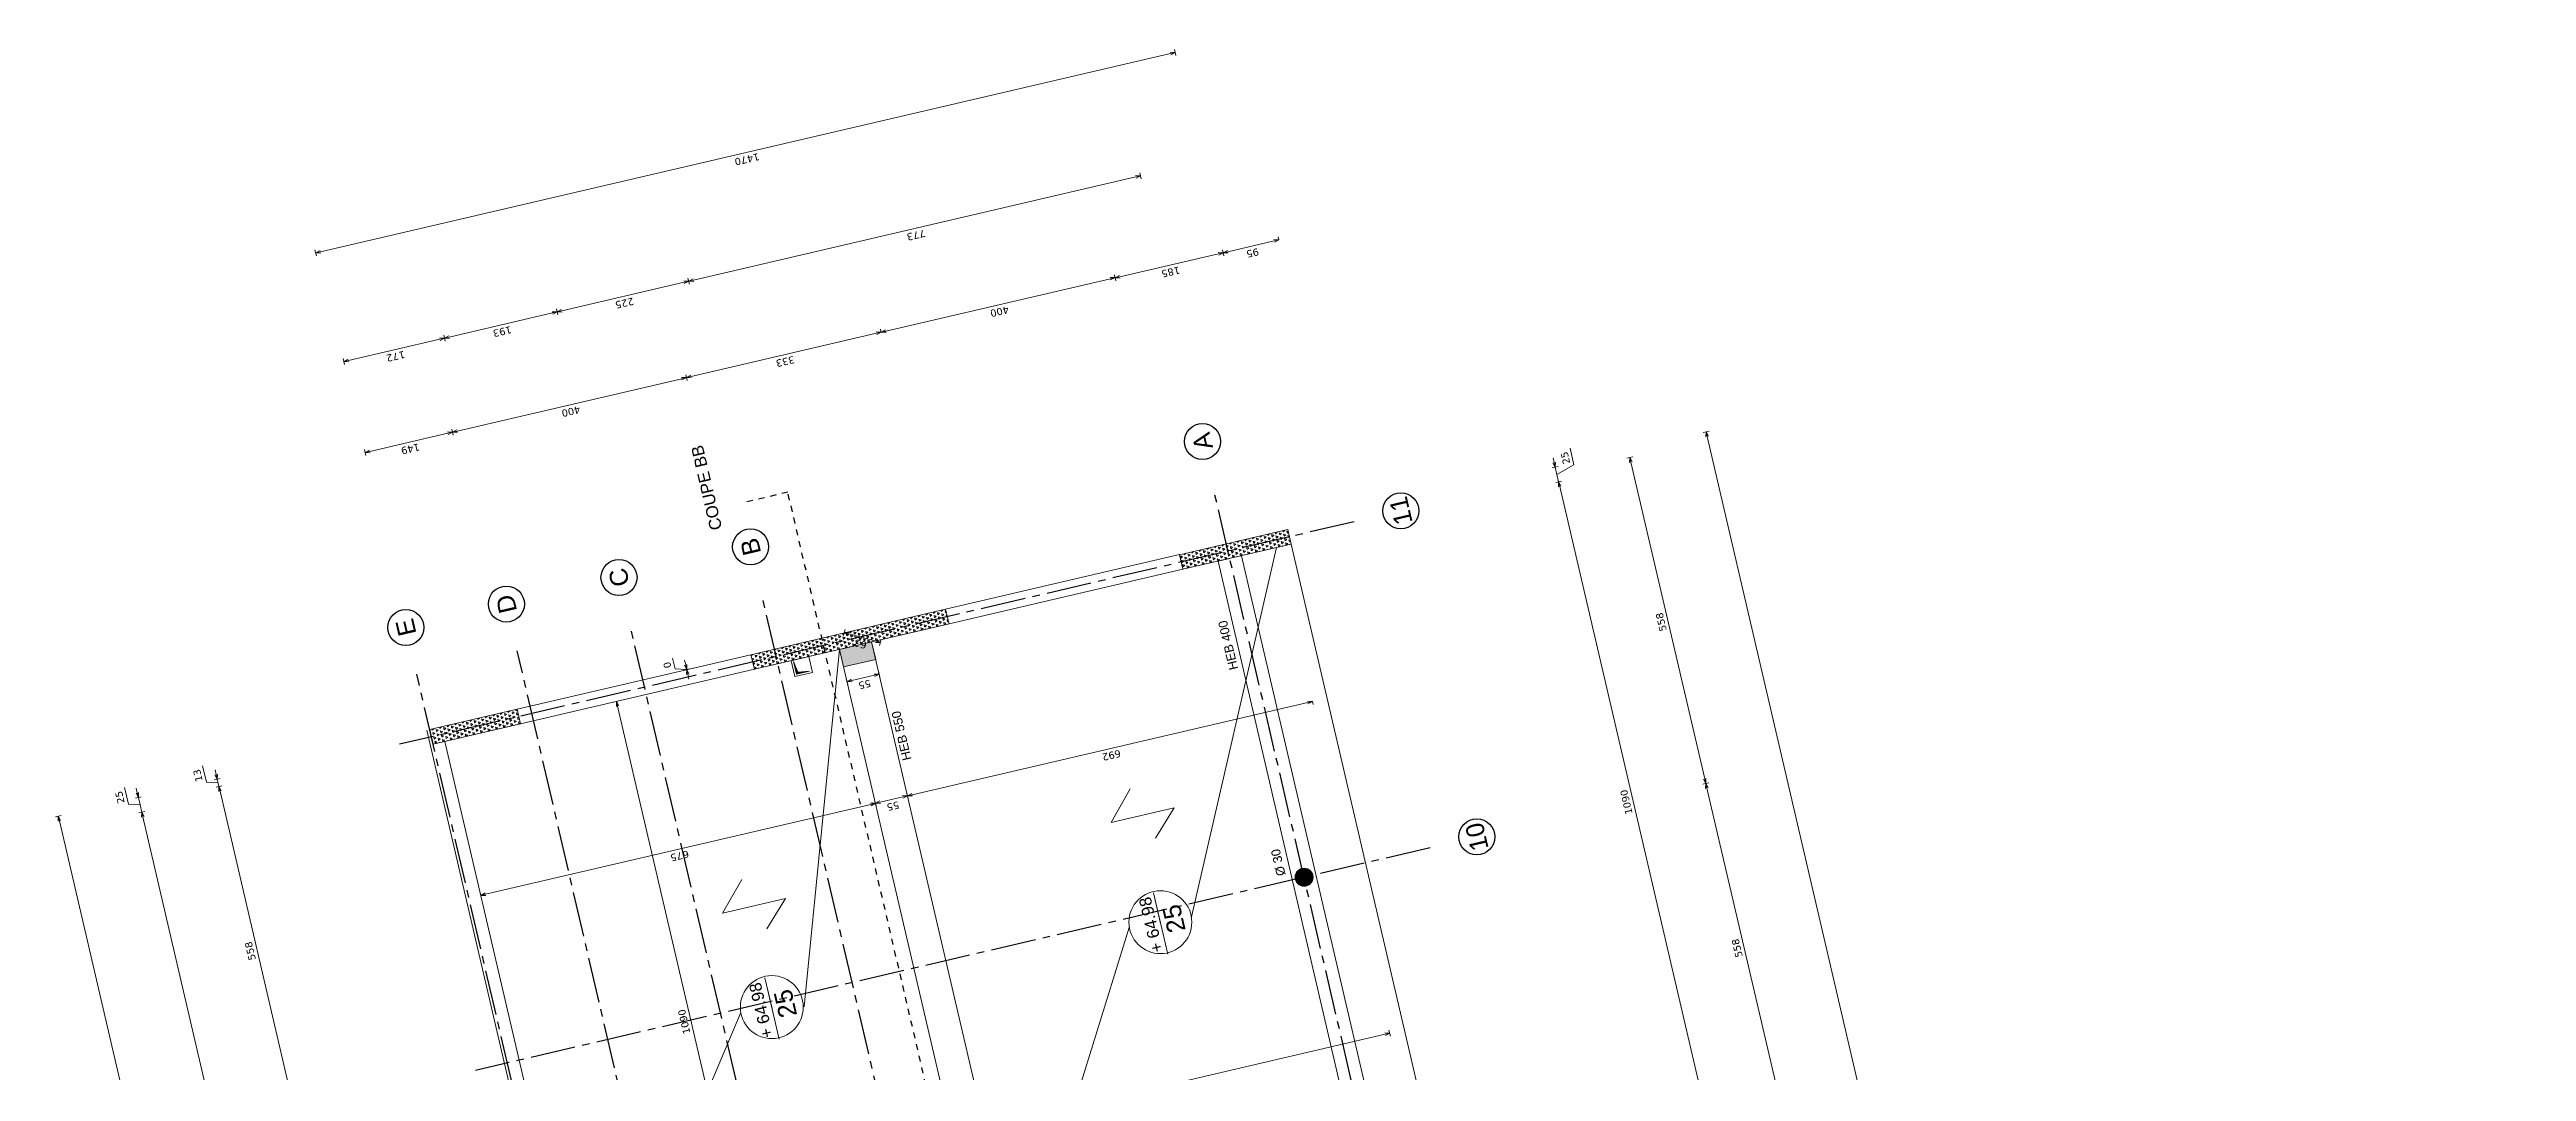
# Model space of a CAD drawing. Header units: metres. Extents: x -49 to 867749, y -579737 to 170817.
# Drawn here: x 596113.22 to 596154.48, y 139731.6 to 139748.62 of the extents above; entities that cross this region are included whole.
import ezdxf
from ezdxf.enums import TextEntityAlignment as Align

# ---------------------------------------------------------------- set-up
doc = ezdxf.new("R2010")
doc.units = ezdxf.units.M
doc.header["$MEASUREMENT"] = 0
doc.header["$PDMODE"] = 3
doc.header["$PDSIZE"] = 0.1
doc.linetypes.add('01', pattern=[0.15, 0.1, -0.05])
doc.linetypes.add('AXES2', pattern=[1.125, 0.75, -0.125, 0.125, -0.125])
doc.layers.add('00-AXE-0.00', color=14, linetype='AXES2')
for name, color, linetype, lineweight in [('ACSP - Bois', 47, 'Continuous', 18), ('ACSP - Béton', 252, 'Continuous', 18), ('ACSP - Cotes', 7, 'Continuous', 18), ('ACSP - Dalle', 250, 'Continuous', 18), ('ACSP - Trémie', 7, 'Continuous', 18)]:
    doc.layers.add(name, color=color, linetype=linetype, lineweight=lineweight)
doc.styles.add('ARIAL', font='arial.ttf')
doc.styles.add('COT', font='verdana.ttf')
doc.styles.get("Standard").update_dxf_attribs({"font": 'arial.ttf'})
doc.dimstyles.new('COT50', dxfattribs={"dimtxt": 0.12, "dimasz": 0.08, "dimexe": 0.05, "dimexo": 0, "dimgap": 0.05, "dimtad": 1, "dimdec": 0, "dimlfac": 100, "dimzin": 0, "dimdsep": 46, "dimtxsty": 'COT', "dimblk": 'OPEN30', "dimcen": 0.04, "dimdle": 0.05, "dimclrd": 256, "dimclre": 256, "dimclrt": 6, "dimadec": 0, "dimazin": 0, "dimtm": 1e-09, "dimtfac": 1, "dimtdec": 0, "dimtmove": 1, "dimatfit": 0, "dimldrblk": 'OPEN30', "dimfxl": 0.05, "dimfxlon": 1, "dimtolj": 1, "dimtzin": 0, "dimlwd": -1, "dimlwe": -1, "dimarcsym": 0})
pattern_1 = [(163.12127, (596256.21171, 139612.853904), (-0.054743143, -0.05126586), [0.0375, -0.0375]), (223.12127, (596256.21171, 139612.853904), (0.017025965, -0.073041882), [0.0375, -0.0375]), (103.12127, (596256.18434, 139612.82827), (-0.071769108, 0.021776023), [0.0375, -0.0375])]

# ---------------------------------------------------------------- blocks, each defined once
blk = doc.blocks.new('_Open30')
at = {"color": 0, "linetype": 'ByBlock', "lineweight": -2}
for p, q in [((-1, 0.27), (0, 0)), ((0, 0), (-1, -0.27)), ((0, 0), (-1, 0))]:
    blk.add_line(p, q, dxfattribs=at)
blk = doc.blocks.new('*D484')
at = {"layer": 'ACSP - Cotes', "transparency": 16777216}
for p, q in [((596138.308, 139741.41), (596138.406, 139741.433)), ((596140.813, 139730.884), (596138.375, 139741.343)), ((596140.783, 139730.794), (596140.88, 139730.817))]:
    blk.add_line(p, q, dxfattribs=at)
at = {"layer": 'Defpoints', "color": 0, "transparency": 16777216}
for p in [(596138.357, 139741.421), (596133.902, 139740.383), (596136.377, 139729.767)]:
    blk.add_point(p, dxfattribs=at)
at = {"layer": 'ACSP - Cotes', "transparency": 16777216, "xscale": 0.08, "yscale": 0.08, "zscale": 0.08}
for p, rotation in [((596138.357, 139741.421), 103.121270232965), ((596140.831, 139730.806), 283.121270232965)]:
    blk.add_blockref('_Open30', p, dxfattribs=dict(at, rotation=rotation))
at = {"layer": 'ACSP - Cotes', "color": 6, "transparency": 16777216, "insert": (596139.485, 139736.088), "char_height": 0.12, "attachment_point": 5, "rotation": 103.1213, "style": 'COT'}
blk.add_mtext('\\A1;1090', dxfattribs=at)
blk = doc.blocks.new('*D485')
at = {"layer": 'ACSP - Cotes', "transparency": 16777216}
for p, q in [((596138.612, 139741.705), (596138.547, 139741.983)), ((596138.252, 139741.653), (596138.349, 139741.676)), ((596138.282, 139741.743), (596138.264, 139741.82)), ((596138.357, 139741.421), (596138.3, 139741.665)), ((596138.357, 139741.421), (596138.3, 139741.665)), ((596138.329, 139741.543), (596138.612, 139741.705)), ((596138.308, 139741.41), (596138.406, 139741.433)), ((596138.375, 139741.343), (596138.393, 139741.265))]:
    blk.add_line(p, q, dxfattribs=at)
at = {"layer": 'Defpoints', "color": 0, "transparency": 16777216}
for p in [(596138.3, 139741.665), (596133.846, 139740.626), (596133.902, 139740.383)]:
    blk.add_point(p, dxfattribs=at)
at = {"layer": 'ACSP - Cotes', "transparency": 16777216, "xscale": 0.08, "yscale": 0.08, "zscale": 0.08}
for p, rotation in [((596138.3, 139741.665), 283.121270232965), ((596138.357, 139741.421), 103.121270232965)]:
    blk.add_blockref('_Open30', p, dxfattribs=dict(at, rotation=rotation))
at = {"layer": 'ACSP - Cotes', "color": 6, "transparency": 16777216, "insert": (596138.47, 139741.818), "char_height": 0.12, "attachment_point": 5, "rotation": 103.1213, "style": 'COT'}
blk.add_mtext('\\A1;25', dxfattribs=at)
blk = doc.blocks.new('*D471')
at = {"layer": 'ACSP - Cotes', "transparency": 16777216}
for p, q in [((596132.772, 139745.234), (596132.76, 139745.283)), ((596133.619, 139745.431), (596132.85, 139745.252)), ((596133.697, 139745.45), (596133.685, 139745.498))]:
    blk.add_line(p, q, dxfattribs=at)
at = {"layer": 'Defpoints', "color": 0, "transparency": 16777216}
for p in [(596132.772, 139745.234), (596132.772, 139745.234), (596133.697, 139745.45)]:
    blk.add_point(p, dxfattribs=at)
at = {"layer": 'ACSP - Cotes', "transparency": 16777216, "xscale": 0.08, "yscale": 0.08, "zscale": 0.08}
for p, rotation in [((596132.772, 139745.234), 193.1212703830424), ((596133.697, 139745.45), 13.12127038304243)]:
    blk.add_blockref('_Open30', p, dxfattribs=dict(at, rotation=rotation))
at = {"layer": 'ACSP - Cotes', "color": 6, "transparency": 16777216, "insert": (596133.26, 139745.232), "char_height": 0.12, "attachment_point": 5, "rotation": 193.1213, "style": 'COT'}
blk.add_mtext('\\A1;95', dxfattribs=at)
blk = doc.blocks.new('*D486')
at = {"layer": 'ACSP - Cotes', "transparency": 16777216}
for p, q in [((596132.772, 139745.234), (596132.783, 139745.185)), ((596130.981, 139744.765), (596130.959, 139744.863)), ((596132.694, 139745.216), (596131.048, 139744.832))]:
    blk.add_line(p, q, dxfattribs=at)
at = {"layer": 'Defpoints', "color": 0, "transparency": 16777216}
for p in [(596132.772, 139745.234), (596130.97, 139744.814), (596132.044, 139740.206)]:
    blk.add_point(p, dxfattribs=at)
at = {"layer": 'ACSP - Cotes', "transparency": 16777216, "xscale": 0.08, "yscale": 0.08, "zscale": 0.08}
for p, rotation in [((596132.772, 139745.234), 13.12127038304243), ((596130.97, 139744.814), 193.1212703830424)]:
    blk.add_blockref('_Open30', p, dxfattribs=dict(at, rotation=rotation))
at = {"layer": 'ACSP - Cotes', "color": 6, "transparency": 16777216, "insert": (596131.896, 139744.914), "char_height": 0.12, "attachment_point": 5, "rotation": 193.1213, "style": 'COT'}
blk.add_mtext('\\A1;185', dxfattribs=at)
blk = doc.blocks.new('*D472')
at = {"layer": 'ACSP - Cotes', "transparency": 16777216}
for p, q in [((596113.321, 139735.842), (596113.419, 139735.865)), ((596126.965, 139677.53), (596113.388, 139735.775)), ((596126.935, 139677.441), (596127.032, 139677.463))]:
    blk.add_line(p, q, dxfattribs=at)
at = {"layer": 'Defpoints', "color": 0, "transparency": 16777216}
for p in [(596113.224, 139735.819), (596113.37, 139735.853), (596126.837, 139677.418)]:
    blk.add_point(p, dxfattribs=at)
at = {"layer": 'ACSP - Cotes', "transparency": 16777216, "xscale": 0.08, "yscale": 0.08, "zscale": 0.08}
for p, rotation in [((596113.37, 139735.853), 103.1212703830424), ((596126.983, 139677.452), 283.1212703830424)]:
    blk.add_blockref('_Open30', p, dxfattribs=dict(at, rotation=rotation))
at = {"layer": 'ACSP - Cotes', "color": 6, "transparency": 16777216, "insert": (596120.067, 139706.627), "char_height": 0.12, "attachment_point": 5, "rotation": 103.1213, "style": 'COT'}
blk.add_mtext('\\A1;5997', dxfattribs=at)
blk = doc.blocks.new('*D473')
at = {"layer": 'ACSP - Cotes', "transparency": 16777216}
for p, q in [((596140.765, 139742.239), (596140.863, 139742.262)), ((596154.409, 139683.927), (596140.832, 139742.173)), ((596154.379, 139683.838), (596154.476, 139683.86))]:
    blk.add_line(p, q, dxfattribs=at)
at = {"layer": 'Defpoints', "color": 0, "transparency": 16777216}
for p in [(596140.355, 139742.144), (596140.814, 139742.251), (596153.968, 139683.742)]:
    blk.add_point(p, dxfattribs=at)
at = {"layer": 'ACSP - Cotes', "transparency": 16777216, "xscale": 0.08, "yscale": 0.08, "zscale": 0.08}
for p, rotation in [((596140.814, 139742.251), 103.1212703830424), ((596154.427, 139683.849), 283.1212703830424)]:
    blk.add_blockref('_Open30', p, dxfattribs=dict(at, rotation=rotation))
at = {"layer": 'ACSP - Cotes', "color": 6, "transparency": 16777216, "insert": (596147.511, 139713.024), "char_height": 0.12, "attachment_point": 5, "rotation": 103.1213, "style": 'COT'}
blk.add_mtext('\\A1;5997', dxfattribs=at)
blk = doc.blocks.new('*D491')
at = {"layer": 'ACSP - Cotes', "transparency": 16777216}
for p, q in [((596122.667, 139737.764), (596122.618, 139737.752)), ((596125.123, 139727.226), (596122.685, 139737.686)), ((596125.141, 139727.148), (596125.19, 139727.16))]:
    blk.add_line(p, q, dxfattribs=at)
at = {"layer": 'Defpoints', "color": 0, "transparency": 16777216}
for p in [(596122.667, 139737.764), (596122.667, 139737.764), (596125.141, 139727.148)]:
    blk.add_point(p, dxfattribs=at)
at = {"layer": 'ACSP - Cotes', "transparency": 16777216, "xscale": 0.08, "yscale": 0.08, "zscale": 0.08}
for p, rotation in [((596122.667, 139737.764), 103.1212703830424), ((596125.141, 139727.148), 283.1212703830424)]:
    blk.add_blockref('_Open30', p, dxfattribs=dict(at, rotation=rotation))
at = {"layer": 'ACSP - Cotes', "color": 6, "transparency": 16777216, "insert": (596123.794, 139732.431), "char_height": 0.12, "attachment_point": 5, "rotation": 103.1213, "style": 'COT'}
blk.add_mtext('\\A1;1090', dxfattribs=at)
blk = doc.blocks.new('*D492')
at = {"layer": 'ACSP - Cotes', "transparency": 16777216}
for p, q in [((596121.772, 139729.03), (596135.466, 139732.222)), ((596135.555, 139732.192), (596135.532, 139732.289)), ((596121.705, 139728.963), (596121.683, 139729.061))]:
    blk.add_line(p, q, dxfattribs=at)
at = {"layer": 'Defpoints', "color": 0, "transparency": 16777216}
for p in [(596135.544, 139732.24), (596135.595, 139732.021), (596121.745, 139728.793)]:
    blk.add_point(p, dxfattribs=at)
at = {"layer": 'ACSP - Cotes', "transparency": 16777216, "xscale": 0.08, "yscale": 0.08, "zscale": 0.08}
for p, rotation in [((596135.544, 139732.24), 13.12127038304243), ((596121.694, 139729.012), 193.1212703830424)]:
    blk.add_blockref('_Open30', p, dxfattribs=dict(at, rotation=rotation))
at = {"layer": 'ACSP - Cotes', "color": 6, "transparency": 16777216, "insert": (596128.644, 139730.518), "char_height": 0.12, "attachment_point": 5, "rotation": 193.1213, "style": 'COT'}
blk.add_mtext('\\A1;1422', dxfattribs=at)
blk = doc.blocks.new('*D494')
at = {"layer": 'ACSP - Béton', "transparency": 16777216}
for p, q in [((596123.642, 139738.306), (596123.6, 139738.484)), ((596123.837, 139738.293), (596123.642, 139738.306)), ((596123.886, 139738.305), (596123.788, 139738.282)), ((596123.886, 139738.305), (596123.788, 139738.282)), ((596123.819, 139738.371), (596123.801, 139738.449)), ((596123.837, 139738.293), (596123.837, 139738.293)), ((596123.837, 139738.293), (596123.837, 139738.293)), ((596123.855, 139738.215), (596123.873, 139738.137))]:
    blk.add_line(p, q, dxfattribs=at)
at = {"layer": 'Defpoints', "color": 0, "transparency": 16777216}
for p in [(596132.044, 139740.206), (596128.148, 139739.298), (596123.837, 139738.293)]:
    blk.add_point(p, dxfattribs=at)
at = {"layer": 'ACSP - Béton', "transparency": 16777216, "xscale": 0.08, "yscale": 0.08, "zscale": 0.08}
for rotation in [283.1212949857868, 103.1212949857868]:
    blk.add_blockref('_Open30', (596123.837, 139738.293), dxfattribs=dict(at, rotation=rotation))
at = {"layer": 'ACSP - Béton', "color": 6, "transparency": 16777216, "insert": (596123.512, 139738.369), "char_height": 0.12, "attachment_point": 5, "rotation": 103.1213, "style": 'COT'}
blk.add_mtext('\\A1;0', dxfattribs=at)
blk = doc.blocks.new('*D495')
at = {"layer": 'ACSP - Bois', "transparency": 16777216}
for p, q in [((596123.642, 139738.306), (596123.6, 139738.484)), ((596123.837, 139738.293), (596123.642, 139738.306)), ((596123.886, 139738.305), (596123.788, 139738.282)), ((596123.886, 139738.305), (596123.788, 139738.282)), ((596123.819, 139738.371), (596123.801, 139738.449)), ((596123.837, 139738.293), (596123.837, 139738.293)), ((596123.837, 139738.293), (596123.837, 139738.293)), ((596123.855, 139738.215), (596123.873, 139738.137))]:
    blk.add_line(p, q, dxfattribs=at)
at = {"layer": 'Defpoints', "color": 0, "transparency": 16777216}
for p in [(596132.044, 139740.206), (596128.148, 139739.298), (596123.837, 139738.293)]:
    blk.add_point(p, dxfattribs=at)
at = {"layer": 'ACSP - Bois', "transparency": 16777216, "xscale": 0.08, "yscale": 0.08, "zscale": 0.08}
for rotation in [283.1212949857868, 103.1212949857868]:
    blk.add_blockref('_Open30', (596123.837, 139738.293), dxfattribs=dict(at, rotation=rotation))
at = {"layer": 'ACSP - Bois', "color": 6, "transparency": 16777216, "insert": (596123.512, 139738.369), "char_height": 0.12, "attachment_point": 5, "rotation": 103.1213, "style": 'COT'}
blk.add_mtext('\\A1;0', dxfattribs=at)
blk = doc.blocks.new('*D496')
at = {"layer": 'ACSP - Cotes', "transparency": 16777216}
for p, q in [((596130.97, 139744.814), (596130.957, 139744.868)), ((596130.891, 139744.801), (596127.151, 139743.93)), ((596127.074, 139743.906), (596127.062, 139743.96))]:
    blk.add_line(p, q, dxfattribs=at)
at = {"layer": 'Defpoints', "color": 0, "transparency": 16777216}
for p in [(596130.97, 139744.814), (596127.073, 139743.912), (596127.074, 139743.906)]:
    blk.add_point(p, dxfattribs=at)
at = {"layer": 'ACSP - Cotes', "transparency": 16777216, "xscale": 0.08, "yscale": 0.08, "zscale": 0.08}
for p, rotation in [((596130.969, 139744.82), 13.12127037986355), ((596127.073, 139743.912), 193.1212703798636)]:
    blk.add_blockref('_Open30', p, dxfattribs=dict(at, rotation=rotation))
at = {"layer": 'ACSP - Cotes', "color": 6, "transparency": 16777216, "insert": (596129.046, 139744.256), "char_height": 0.12, "attachment_point": 5, "rotation": 193.1213, "style": 'COT'}
blk.add_mtext('\\A1;400', dxfattribs=at)
blk = doc.blocks.new('*D497')
at = {"layer": 'ACSP - Cotes', "transparency": 16777216}
for p, q in [((596126.995, 139743.893), (596123.908, 139743.174)), ((596127.074, 139743.906), (596127.062, 139743.96)), ((596123.841, 139743.107), (596123.819, 139743.204))]:
    blk.add_line(p, q, dxfattribs=at)
at = {"layer": 'Defpoints', "color": 0, "transparency": 16777216}
for p in [(596127.074, 139743.906), (596123.83, 139743.156), (596124.905, 139738.542)]:
    blk.add_point(p, dxfattribs=at)
at = {"layer": 'ACSP - Cotes', "transparency": 16777216, "xscale": 0.08, "yscale": 0.08, "zscale": 0.08}
for p, rotation in [((596127.073, 139743.912), 13.12127037986355), ((596123.83, 139743.156), 193.1212703798636)]:
    blk.add_blockref('_Open30', p, dxfattribs=dict(at, rotation=rotation))
at = {"layer": 'ACSP - Cotes', "color": 6, "transparency": 16777216, "insert": (596125.477, 139743.424), "char_height": 0.12, "attachment_point": 5, "rotation": 193.1213, "style": 'COT'}
blk.add_mtext('\\A1;333', dxfattribs=at)
blk = doc.blocks.new('*D498')
at = {"layer": 'ACSP - Cotes', "transparency": 16777216}
for p, q in [((596123.841, 139743.107), (596123.819, 139743.204)), ((596123.752, 139743.137), (596120.012, 139742.266)), ((596119.946, 139742.199), (596119.923, 139742.296))]:
    blk.add_line(p, q, dxfattribs=at)
at = {"layer": 'Defpoints', "color": 0, "transparency": 16777216}
for p in [(596119.934, 139742.248), (596124.905, 139738.542), (596121.01, 139737.634)]:
    blk.add_point(p, dxfattribs=at)
at = {"layer": 'ACSP - Cotes', "transparency": 16777216, "xscale": 0.08, "yscale": 0.08, "zscale": 0.08}
for p, rotation in [((596123.83, 139743.156), 13.12127037986355), ((596119.934, 139742.248), 193.1212703798636)]:
    blk.add_blockref('_Open30', p, dxfattribs=dict(at, rotation=rotation))
at = {"layer": 'ACSP - Cotes', "color": 6, "transparency": 16777216, "insert": (596121.908, 139742.592), "char_height": 0.12, "attachment_point": 5, "rotation": 193.1213, "style": 'COT'}
blk.add_mtext('\\A1;400', dxfattribs=at)
blk = doc.blocks.new('*D499')
at = {"layer": 'ACSP - Cotes', "transparency": 16777216}
for p, q in [((596118.491, 139741.86), (596118.469, 139741.957)), ((596119.856, 139742.229), (596118.558, 139741.927)), ((596119.946, 139742.199), (596119.923, 139742.296))]:
    blk.add_line(p, q, dxfattribs=at)
at = {"layer": 'Defpoints', "color": 0, "transparency": 16777216}
for p in [(596118.48, 139741.908), (596121.01, 139737.634), (596119.555, 139737.295)]:
    blk.add_point(p, dxfattribs=at)
at = {"layer": 'ACSP - Cotes', "transparency": 16777216, "xscale": 0.08, "yscale": 0.08, "zscale": 0.08}
for p, rotation in [((596118.48, 139741.908), 193.1212703798636), ((596119.934, 139742.248), 13.12127037986355)]:
    blk.add_blockref('_Open30', p, dxfattribs=dict(at, rotation=rotation))
at = {"layer": 'ACSP - Cotes', "color": 6, "transparency": 16777216, "insert": (596119.233, 139741.969), "char_height": 0.12, "attachment_point": 5, "rotation": 193.1213, "style": 'COT'}
blk.add_mtext('\\A1;149', dxfattribs=at)
blk = doc.blocks.new('*D515')
at = {"layer": 'ACSP - Cotes', "transparency": 16777216}
for p, q in [((596114.809, 139735.932), (596114.712, 139735.909)), ((596117.217, 139725.383), (596114.779, 139735.843)), ((596117.283, 139725.317), (596117.186, 139725.294))]:
    blk.add_line(p, q, dxfattribs=at)
at = {"layer": 'Defpoints', "color": 0, "transparency": 16777216}
for p in [(596119.615, 139737.053), (596114.76, 139735.921), (596122.04, 139726.426)]:
    blk.add_point(p, dxfattribs=at)
at = {"layer": 'ACSP - Cotes', "transparency": 16777216, "xscale": 0.08, "yscale": 0.08, "zscale": 0.08}
for p, rotation in [((596114.76, 139735.921), 103.121270406544), ((596117.235, 139725.305), 283.121270406544)]:
    blk.add_blockref('_Open30', p, dxfattribs=dict(at, rotation=rotation))
at = {"layer": 'ACSP - Cotes', "color": 6, "transparency": 16777216, "insert": (596115.888, 139730.588), "char_height": 0.12, "attachment_point": 5, "rotation": 103.1213, "style": 'COT'}
blk.add_mtext('\\A1;1090', dxfattribs=at)
blk = doc.blocks.new('*D516')
at = {"layer": 'ACSP - Cotes', "transparency": 16777216}
for p, q in [((596114.537, 139736.055), (596114.472, 139736.333)), ((596114.752, 139736.176), (596114.655, 139736.153)), ((596114.685, 139736.242), (596114.667, 139736.32)), ((596114.76, 139735.921), (596114.704, 139736.164)), ((596114.76, 139735.921), (596114.704, 139736.164)), ((596114.732, 139736.043), (596114.537, 139736.055)), ((596114.809, 139735.932), (596114.712, 139735.909)), ((596114.779, 139735.843), (596114.797, 139735.765))]:
    blk.add_line(p, q, dxfattribs=at)
at = {"layer": 'Defpoints', "color": 0, "transparency": 16777216}
for p in [(596119.555, 139737.295), (596119.615, 139737.053), (596114.704, 139736.164)]:
    blk.add_point(p, dxfattribs=at)
at = {"layer": 'ACSP - Cotes', "transparency": 16777216, "xscale": 0.08, "yscale": 0.08, "zscale": 0.08}
for p, rotation in [((596114.704, 139736.164), 283.121270406544), ((596114.76, 139735.921), 103.121270406544)]:
    blk.add_blockref('_Open30', p, dxfattribs=dict(at, rotation=rotation))
at = {"layer": 'ACSP - Cotes', "color": 6, "transparency": 16777216, "insert": (596114.395, 139736.168), "char_height": 0.12, "attachment_point": 5, "rotation": 103.1213, "style": 'COT'}
blk.add_mtext('\\A1;25', dxfattribs=at)
blk = doc.blocks.new('*D525')
at = {"layer": 'ACSP - Cotes', "transparency": 16777216}
for p, q in [((596116.094, 139736.36), (596115.997, 139736.337)), ((596117.293, 139730.997), (596116.063, 139736.271)), ((596117.36, 139730.931), (596117.262, 139730.908))]:
    blk.add_line(p, q, dxfattribs=at)
at = {"layer": 'Defpoints', "color": 0, "transparency": 16777216}
for p in [(596118.902, 139737.015), (596116.045, 139736.349), (596120.167, 139731.585)]:
    blk.add_point(p, dxfattribs=at)
at = {"layer": 'ACSP - Cotes', "transparency": 16777216, "xscale": 0.08, "yscale": 0.08, "zscale": 0.08}
for p, rotation in [((596116.045, 139736.349), 103.121270381878), ((596117.311, 139730.919), 283.121270381878)]:
    blk.add_blockref('_Open30', p, dxfattribs=dict(at, rotation=rotation))
at = {"layer": 'ACSP - Cotes', "color": 6, "transparency": 16777216, "insert": (596116.568, 139733.608), "char_height": 0.12, "attachment_point": 5, "rotation": 103.1213, "style": 'COT'}
blk.add_mtext('\\A1;558', dxfattribs=at)
blk = doc.blocks.new('*D526')
at = {"layer": 'ACSP - Cotes', "transparency": 16777216}
for p, q in [((596115.836, 139736.422), (596115.773, 139736.69)), ((596115.999, 139736.548), (596115.981, 139736.626)), ((596116.031, 139736.41), (596115.836, 139736.422)), ((596116.066, 139736.482), (596115.968, 139736.459)), ((596116.094, 139736.36), (596115.997, 139736.337)), ((596116.045, 139736.349), (596116.017, 139736.47)), ((596116.045, 139736.349), (596116.017, 139736.47)), ((596116.063, 139736.271), (596116.082, 139736.193))]:
    blk.add_line(p, q, dxfattribs=at)
at = {"layer": 'Defpoints', "color": 0, "transparency": 16777216}
for p in [(596118.902, 139737.015), (596119.509, 139737.284), (596116.017, 139736.47)]:
    blk.add_point(p, dxfattribs=at)
at = {"layer": 'ACSP - Cotes', "transparency": 16777216, "xscale": 0.08, "yscale": 0.08, "zscale": 0.08}
for p, rotation in [((596116.017, 139736.47), 283.121270381878), ((596116.045, 139736.349), 103.121270381878)]:
    blk.add_blockref('_Open30', p, dxfattribs=dict(at, rotation=rotation))
at = {"layer": 'ACSP - Cotes', "color": 6, "transparency": 16777216, "insert": (596115.695, 139736.53), "char_height": 0.12, "attachment_point": 5, "rotation": 103.1213, "style": 'COT'}
blk.add_mtext('\\A1;13', dxfattribs=at)
blk = doc.blocks.new('*D527')
at = {"layer": 'ACSP - Cotes', "transparency": 16777216}
for p, q in [((596131.317, 139746.497), (596123.947, 139744.779)), ((596131.406, 139746.466), (596131.384, 139746.564)), ((596123.88, 139744.712), (596123.857, 139744.809))]:
    blk.add_line(p, q, dxfattribs=at)
at = {"layer": 'Defpoints', "color": 0, "transparency": 16777216}
for p in [(596131.504, 139746.048), (596123.869, 139744.761), (596123.978, 139744.294)]:
    blk.add_point(p, dxfattribs=at)
at = {"layer": 'ACSP - Cotes', "transparency": 16777216, "xscale": 0.08, "yscale": 0.08, "zscale": 0.08}
for p, rotation in [((596131.395, 139746.515), 13.12127037986355), ((596123.869, 139744.761), 193.1212703798636)]:
    blk.add_blockref('_Open30', p, dxfattribs=dict(at, rotation=rotation))
at = {"layer": 'ACSP - Cotes', "color": 6, "transparency": 16777216, "insert": (596127.657, 139745.528), "char_height": 0.12, "attachment_point": 5, "rotation": 193.1213, "style": 'COT'}
blk.add_mtext('\\A1;773', dxfattribs=at)
blk = doc.blocks.new('*D528')
at = {"layer": 'ACSP - Cotes', "transparency": 16777216}
for p, q in [((596123.791, 139744.743), (596121.755, 139744.268)), ((596123.88, 139744.712), (596123.857, 139744.809)), ((596121.689, 139744.201), (596121.666, 139744.299))]:
    blk.add_line(p, q, dxfattribs=at)
at = {"layer": 'Defpoints', "color": 0, "transparency": 16777216}
for p in [(596121.677, 139744.25), (596123.978, 139744.294), (596122.89, 139739.048)]:
    blk.add_point(p, dxfattribs=at)
at = {"layer": 'ACSP - Cotes', "transparency": 16777216, "xscale": 0.08, "yscale": 0.08, "zscale": 0.08}
for p, rotation in [((596123.869, 139744.761), 13.12127037986355), ((596121.677, 139744.25), 193.1212703798636)]:
    blk.add_blockref('_Open30', p, dxfattribs=dict(at, rotation=rotation))
at = {"layer": 'ACSP - Cotes', "color": 6, "transparency": 16777216, "insert": (596122.799, 139744.396), "char_height": 0.12, "attachment_point": 5, "rotation": 193.1213, "style": 'COT'}
blk.add_mtext('\\A1;225', dxfattribs=at)
blk = doc.blocks.new('*D529')
at = {"layer": 'ACSP - Cotes', "transparency": 16777216}
for p, q in [((596121.6, 139744.232), (596119.878, 139743.83)), ((596121.689, 139744.201), (596121.666, 139744.299)), ((596119.811, 139743.764), (596119.788, 139743.861))]:
    blk.add_line(p, q, dxfattribs=at)
at = {"layer": 'Defpoints', "color": 0, "transparency": 16777216}
for p in [(596119.8, 139743.812), (596122.89, 139739.048), (596121.013, 139738.606)]:
    blk.add_point(p, dxfattribs=at)
at = {"layer": 'ACSP - Cotes', "transparency": 16777216, "xscale": 0.08, "yscale": 0.08, "zscale": 0.08}
for p, rotation in [((596121.677, 139744.25), 13.12127037986355), ((596119.8, 139743.812), 193.1212703798636)]:
    blk.add_blockref('_Open30', p, dxfattribs=dict(at, rotation=rotation))
at = {"layer": 'ACSP - Cotes', "color": 6, "transparency": 16777216, "insert": (596120.764, 139743.922), "char_height": 0.12, "attachment_point": 5, "rotation": 193.1213, "style": 'COT'}
blk.add_mtext('\\A1;193', dxfattribs=at)
blk = doc.blocks.new('*D530')
at = {"layer": 'ACSP - Cotes', "transparency": 16777216}
for p, q in [((596119.722, 139743.794), (596118.205, 139743.441)), ((596119.811, 139743.764), (596119.788, 139743.861)), ((596118.138, 139743.374), (596118.116, 139743.471))]:
    blk.add_line(p, q, dxfattribs=at)
at = {"layer": 'Defpoints', "color": 0, "transparency": 16777216}
for p in [(596118.127, 139743.422), (596121.013, 139738.606), (596119.341, 139738.216)]:
    blk.add_point(p, dxfattribs=at)
at = {"layer": 'ACSP - Cotes', "transparency": 16777216, "xscale": 0.08, "yscale": 0.08, "zscale": 0.08}
for p, rotation in [((596119.8, 139743.812), 13.12127037986355), ((596118.127, 139743.422), 193.1212703798636)]:
    blk.add_blockref('_Open30', p, dxfattribs=dict(at, rotation=rotation))
at = {"layer": 'ACSP - Cotes', "color": 6, "transparency": 16777216, "insert": (596118.989, 139743.509), "char_height": 0.12, "attachment_point": 5, "rotation": 193.1213, "style": 'COT'}
blk.add_mtext('\\A1;172', dxfattribs=at)
blk = doc.blocks.new('*D531')
at = {"layer": 'ACSP - Cotes', "transparency": 16777216}
for p, q in [((596131.894, 139748.551), (596117.734, 139745.25)), ((596131.983, 139748.52), (596131.961, 139748.617)), ((596117.668, 139745.183), (596117.645, 139745.281))]:
    blk.add_line(p, q, dxfattribs=at)
at = {"layer": 'Defpoints', "color": 0, "transparency": 16777216}
for p in [(596132.127, 139747.905), (596117.657, 139745.232), (596117.811, 139744.568)]:
    blk.add_point(p, dxfattribs=at)
at = {"layer": 'ACSP - Cotes', "transparency": 16777216, "xscale": 0.08, "yscale": 0.08, "zscale": 0.08}
for p, rotation in [((596131.972, 139748.569), 13.12127037986355), ((596117.657, 139745.232), 193.1212703798636)]:
    blk.add_blockref('_Open30', p, dxfattribs=dict(at, rotation=rotation))
at = {"layer": 'ACSP - Cotes', "color": 6, "transparency": 16777216, "insert": (596124.84, 139746.791), "char_height": 0.12, "attachment_point": 5, "rotation": 193.1213, "style": 'COT'}
blk.add_mtext('\\A1;1470', dxfattribs=at)
blk = doc.blocks.new('*D679')
at = {"layer": 'ACSP - Cotes', "transparency": 16777216}
for p, q in [((596140.76, 139736.385), (596140.857, 139736.408)), ((596142.056, 139731.045), (596140.826, 139736.319)), ((596142.025, 139730.956), (596142.123, 139730.978))]:
    blk.add_line(p, q, dxfattribs=at)
at = {"layer": 'Defpoints', "color": 0, "transparency": 16777216}
for p in [(596140.808, 139736.396), (596136.216, 139735.326), (596137.482, 139729.897)]:
    blk.add_point(p, dxfattribs=at)
at = {"layer": 'ACSP - Cotes', "transparency": 16777216, "xscale": 0.08, "yscale": 0.08, "zscale": 0.08}
for p, rotation in [((596140.808, 139736.396), 103.1212703973986), ((596142.074, 139730.967), 283.1212703973986)]:
    blk.add_blockref('_Open30', p, dxfattribs=dict(at, rotation=rotation))
at = {"layer": 'ACSP - Cotes', "color": 6, "transparency": 16777216, "insert": (596141.331, 139733.656), "char_height": 0.12, "attachment_point": 5, "rotation": 103.1213, "style": 'COT'}
blk.add_mtext('\\A1;558', dxfattribs=at)
blk = doc.blocks.new('*D680')
at = {"layer": 'ACSP - Cotes', "transparency": 16777216}
for p, q in [((596139.494, 139741.815), (596139.591, 139741.837)), ((596140.79, 139736.474), (596139.561, 139741.748)), ((596140.76, 139736.385), (596140.857, 139736.408))]:
    blk.add_line(p, q, dxfattribs=at)
at = {"layer": 'Defpoints', "color": 0, "transparency": 16777216}
for p in [(596139.543, 139741.826), (596134.95, 139740.755), (596136.216, 139735.326)]:
    blk.add_point(p, dxfattribs=at)
at = {"layer": 'ACSP - Cotes', "transparency": 16777216, "xscale": 0.08, "yscale": 0.08, "zscale": 0.08}
for p, rotation in [((596139.543, 139741.826), 103.1212703973986), ((596140.808, 139736.396), 283.1212703973986)]:
    blk.add_blockref('_Open30', p, dxfattribs=dict(at, rotation=rotation))
at = {"layer": 'ACSP - Cotes', "color": 6, "transparency": 16777216, "insert": (596140.066, 139739.086), "char_height": 0.12, "attachment_point": 5, "rotation": 103.1213, "style": 'COT'}
blk.add_mtext('\\A1;558', dxfattribs=at)
blk = doc.blocks.new('*D754')
at = {"layer": 'ACSP - Béton', "transparency": 16777216}
for p, q in [((596120.484, 139734.554), (596126.9, 139736.049)), ((596126.978, 139736.067), (596126.989, 139736.019)), ((596120.407, 139734.535), (596120.395, 139734.584))]:
    blk.add_line(p, q, dxfattribs=at)
at = {"layer": 'Defpoints', "color": 0, "transparency": 16777216}
for p in [(596126.978, 139736.067), (596126.978, 139736.067), (596120.407, 139734.535)]:
    blk.add_point(p, dxfattribs=at)
at = {"layer": 'ACSP - Béton', "transparency": 16777216, "xscale": 0.08, "yscale": 0.08, "zscale": 0.08}
for p, rotation in [((596126.978, 139736.067), 13.12127037986355), ((596120.407, 139734.535), 193.1212703798636)]:
    blk.add_blockref('_Open30', p, dxfattribs=dict(at, rotation=rotation))
at = {"layer": 'ACSP - Béton', "color": 6, "transparency": 16777216, "insert": (596123.718, 139735.192), "char_height": 0.12, "attachment_point": 5, "rotation": 193.1213, "style": 'COT'}
blk.add_mtext('\\A1;675', dxfattribs=at)
blk = doc.blocks.new('*D755')
at = {"layer": 'ACSP - Béton', "transparency": 16777216}
for p, q in [((596127.056, 139736.085), (596127.435, 139736.174)), ((596127.513, 139736.192), (596127.525, 139736.143)), ((596126.978, 139736.067), (596126.989, 139736.019))]:
    blk.add_line(p, q, dxfattribs=at)
at = {"layer": 'Defpoints', "color": 0, "transparency": 16777216}
for p in [(596127.513, 139736.192), (596127.513, 139736.192), (596126.978, 139736.067)]:
    blk.add_point(p, dxfattribs=at)
at = {"layer": 'ACSP - Béton', "transparency": 16777216, "xscale": 0.08, "yscale": 0.08, "zscale": 0.08}
for p, rotation in [((596127.513, 139736.192), 13.12127037986355), ((596126.978, 139736.067), 193.1212703798636)]:
    blk.add_blockref('_Open30', p, dxfattribs=dict(at, rotation=rotation))
at = {"layer": 'ACSP - Béton', "color": 6, "transparency": 16777216, "insert": (596127.271, 139736.021), "char_height": 0.12, "attachment_point": 5, "rotation": 193.1213, "style": 'COT'}
blk.add_mtext('\\A1;55', dxfattribs=at)
blk = doc.blocks.new('*D756')
at = {"layer": 'ACSP - Béton', "transparency": 16777216}
for p, q in [((596127.591, 139736.21), (596134.178, 139737.746)), ((596134.256, 139737.764), (596134.268, 139737.715)), ((596127.513, 139736.192), (596127.502, 139736.241))]:
    blk.add_line(p, q, dxfattribs=at)
at = {"layer": 'Defpoints', "color": 0, "transparency": 16777216}
for p in [(596134.256, 139737.764), (596134.256, 139737.764), (596127.513, 139736.192)]:
    blk.add_point(p, dxfattribs=at)
at = {"layer": 'ACSP - Béton', "transparency": 16777216, "xscale": 0.08, "yscale": 0.08, "zscale": 0.08}
for p, rotation in [((596134.256, 139737.764), 13.12127037986355), ((596127.513, 139736.192), 193.1212703798636)]:
    blk.add_blockref('_Open30', p, dxfattribs=dict(at, rotation=rotation))
at = {"layer": 'ACSP - Béton', "color": 6, "transparency": 16777216, "insert": (596130.91, 139736.868), "char_height": 0.12, "attachment_point": 5, "rotation": 193.1213, "style": 'COT'}
blk.add_mtext('\\A1;692', dxfattribs=at)
blk = doc.blocks.new('*D820')
at = {"layer": 'ACSP - Cotes', "transparency": 16777216}
for p, q in [((596126.445, 139738.863), (596126.472, 139738.959)), ((596126.985, 139738.765), (596126.536, 139738.889)), ((596127.049, 139738.695), (596127.076, 139738.792))]:
    blk.add_line(p, q, dxfattribs=at)
at = {"layer": 'Defpoints', "color": 0, "transparency": 16777216}
for p in [(596126.458, 139738.911), (596126.38, 139738.629), (596126.984, 139738.462)]:
    blk.add_point(p, dxfattribs=at)
at = {"layer": 'ACSP - Cotes', "transparency": 16777216, "xscale": 0.08, "yscale": 0.08, "zscale": 0.08}
for p, rotation in [((596126.458, 139738.911), 164.5108112281763), ((596127.062, 139738.743), 344.5108112281764)]:
    blk.add_blockref('_Open30', p, dxfattribs=dict(at, rotation=rotation))
at = {"layer": 'ACSP - Cotes', "color": 6, "transparency": 16777216, "insert": (596126.73, 139738.719), "char_height": 0.12, "attachment_point": 5, "rotation": 164.5108, "style": 'COT'}
blk.add_mtext('\\A1;63', dxfattribs=at)
blk = doc.blocks.new('*D821')
at = {"layer": 'ACSP - Cotes', "transparency": 16777216}
for p, q in [((596127.03, 139738.266), (596127.053, 139738.169)), ((596126.494, 139738.141), (596126.517, 139738.044)), ((596126.584, 139738.111), (596126.963, 139738.199))]:
    blk.add_line(p, q, dxfattribs=at)
at = {"layer": 'Defpoints', "color": 0, "transparency": 16777216}
for p in [(596126.449, 139738.337), (596126.984, 139738.462), (596127.041, 139738.217)]:
    blk.add_point(p, dxfattribs=at)
at = {"layer": 'ACSP - Cotes', "transparency": 16777216, "xscale": 0.08, "yscale": 0.08, "zscale": 0.08}
for p, rotation in [((596127.041, 139738.217), 13.12127037986355), ((596126.506, 139738.093), 193.1212703798636)]:
    blk.add_blockref('_Open30', p, dxfattribs=dict(at, rotation=rotation))
at = {"layer": 'ACSP - Cotes', "color": 6, "transparency": 16777216, "insert": (596126.799, 139738.047), "char_height": 0.12, "attachment_point": 5, "rotation": 193.1213, "style": 'COT'}
blk.add_mtext('\\A1;55', dxfattribs=at)

msp = doc.modelspace()

# ---------------------------------------------------------------- hatches: boundary and pattern name
at = {"layer": 'ACSP - Bois'}
h = msp.add_hatch(dxfattribs=at)
h.set_pattern_fill('TRIANG', color=256, scale=0.2, style=0)
h.set_pattern_definition(pattern_1)
h.paths.add_polyline_path([(596133.846, 139740.626), (596132.044, 139740.206), (596132.101, 139739.963), (596133.903, 139740.383)])
h = msp.add_hatch(dxfattribs=at)
h.set_pattern_fill('TRIANG', color=256, scale=0.2, style=0)
h.set_pattern_definition(pattern_1)
h.paths.add_polyline_path([(596128.148, 139739.298), (596128.148, 139739.298), (596128.205, 139739.055), (596124.962, 139738.299), (596124.905, 139738.542)])
h = msp.add_hatch(dxfattribs=at)
h.set_pattern_fill('TRIANG', color=256, scale=0.2, style=0)
h.set_pattern_definition(pattern_1)
h.paths.add_polyline_path([(596121.01, 139737.634), (596121.01, 139737.634), (596121.01, 139737.634), (596121.067, 139737.391), (596119.615, 139737.053), (596119.555, 139737.295)])
at = {"layer": 'ACSP - Béton'}
msp.add_hatch(color=256, dxfattribs=at).paths.add_polyline_path([(596126.38, 139738.629), (596126.449, 139738.337), (596126.984, 139738.462), (596126.916, 139738.754)])
h = msp.add_hatch(color=256, dxfattribs=at)
edge = h.paths.add_edge_path()
edge.add_arc((596134.117, 139734.837), 0.15, 0, 360)
at = {"layer": 'ACSP - Trémie'}
msp.add_hatch(color=256, dxfattribs=at).paths.add_polyline_path([(596125.614, 139738.431), (596125.664, 139738.215), (596125.881, 139738.266), (596125.688, 139738.25)])

# ---------------------------------------------------------------- linework, layer by layer
at = {"layer": '00-AXE-0.00'}
for p, q in [((596146.652, 139681.061), (596132.607, 139741.313)), ((596134.95, 139740.755), (596119.053, 139737.05)), ((596139.126, 139679.307), (596125.081, 139739.559)), ((596136.935, 139678.796), (596122.89, 139739.048)), ((596132.081, 139691.125), (596121.013, 139738.606)), ((596122.449, 139724.88), (596119.341, 139738.216)), ((596136.216, 139735.326), (596120.319, 139731.62))]:
    msp.add_line(p, q, dxfattribs=at)
at = {"layer": '00-AXE-0.00', "color": 3, "linetype": '01'}
msp.add_lwpolyline([(596139.943, 139679.371), (596125.52, 139741.246), (596124.797, 139741.078)], dxfattribs=at)
at = {"layer": '00-AXE-0.00', "linetype": 'Continuous'}
for centre in [(596132.426, 139742.092), (596135.729, 139740.937), (596124.9, 139740.338), (596122.708, 139739.827), (596120.832, 139739.385), (596119.159, 139738.995), (596136.995, 139735.508)]:
    msp.add_circle(centre, 0.3, dxfattribs=at)
at = {"layer": 'ACSP - Bois'}
for points in [[(596133.846, 139740.626), (596132.044, 139740.206), (596132.101, 139739.963), (596133.903, 139740.383), (596133.846, 139740.626)], [(596128.148, 139739.301), (596132.043, 139740.209)], [(596128.205, 139739.055), (596132.101, 139739.963)], [(596128.148, 139739.298), (596128.148, 139739.298), (596128.205, 139739.055), (596124.962, 139738.299), (596124.905, 139738.542), (596128.148, 139739.298)], [(596121.01, 139737.634), (596124.905, 139738.542), (596124.962, 139738.299), (596121.067, 139737.391)], [(596121.01, 139737.634), (596121.01, 139737.634), (596121.01, 139737.634), (596121.067, 139737.391), (596119.615, 139737.053), (596119.555, 139737.295), (596121.01, 139737.634)], [(596122.097, 139726.182), (596119.509, 139737.284)], [(596122.04, 139726.426), (596122.284, 139726.482), (596119.809, 139737.098)]]:
    msp.add_lwpolyline(points, dxfattribs=at)
at = {"layer": 'ACSP - Béton'}
for points in [[(596132.88, 139740.144), (596132.685, 139740.099), (596135.16, 139729.484), (596135.549, 139729.574), (596133.075, 139740.19)], [(596126.916, 139738.754), (596126.38, 139738.629), (596128.855, 139728.014), (596129.391, 139728.139), (596126.916, 139738.754)], [(596126.38, 139738.629), (596126.449, 139738.337), (596126.984, 139738.462), (596126.916, 139738.754), (596126.38, 139738.629)]]:
    msp.add_lwpolyline(points, dxfattribs=at)
msp.add_circle((596134.117, 139734.837), 0.15, dxfattribs=at)
at = {"layer": 'ACSP - Cotes'}
for points in [[(596132.24, 139734.179), (596133.659, 139740.326)], [(596125.791, 139732.676), (596126.38, 139738.629)], [(596130.903, 139735.746), (596131.223, 139736.309)], [(596130.903, 139735.746), (596131.955, 139735.991), (596131.641, 139735.485)], [(596124.432, 139734.237), (596124.751, 139734.801)], [(596131.729, 139734.065), (596131.61, 139734.575), (596131.848, 139733.554)], [(596124.432, 139734.237), (596125.483, 139734.482), (596125.169, 139733.976)], [(596129.391, 139728.139), (596131.207, 139733.998)], [(596125.258, 139732.651), (596125.139, 139733.162), (596125.377, 139732.14)], [(596122.144, 139726.45), (596124.736, 139732.584)]]:
    msp.add_lwpolyline(points, dxfattribs=at)
for centre in [(596131.724, 139734.088), (596125.253, 139732.674)]:
    msp.add_circle(centre, 0.524, dxfattribs=at)
at = {"layer": 'ACSP - Dalle'}
msp.add_lwpolyline([(596136.377, 139729.767), (596133.902, 139740.383)], dxfattribs=at)
at = {"layer": 'ACSP - Trémie'}
msp.add_lwpolyline([(596125.638, 139738.179), (596125.577, 139738.442), (596125.869, 139738.51), (596125.931, 139738.247)], close=True, dxfattribs=at)
msp.add_lwpolyline([(596125.614, 139738.431), (596125.664, 139738.215), (596125.881, 139738.266), (596125.688, 139738.25), (596125.614, 139738.431)], dxfattribs=at)

# ---------------------------------------------------------------- texts
at = {"layer": '00-AXE-0.00'}
for s, p in [('A', (596132.426, 139742.092)), ('11', (596135.729, 139740.937)), ('B', (596124.9, 139740.338)), ('C', (596122.708, 139739.827)), ('D', (596120.832, 139739.385)), ('E', (596119.159, 139738.995)), ('10', (596136.995, 139735.508))]:
    msp.add_text(s, height=0.3, rotation=103.1213, dxfattribs=at).set_placement(p, align=Align.MIDDLE_CENTER)
at = {"layer": '00-AXE-0.00', "color": 3, "insert": (596124.233, 139740.596), "char_height": 0.2, "width": 2.78016, "attachment_point": 1, "rotation": 103.1213, "style": 'ARIAL'}
msp.add_mtext('COUPE BB', dxfattribs=at)
at = {"layer": 'ACSP - Cotes', "rotation": 103.1213, "style": 'ARIAL'}
for s, insert, char_height, width, attachment_point in [('HEB 400', (596132.874, 139738.273), 0.15, 2.13657, 1), ('HEB 550', (596127.434, 139736.766), 0.15, 2.13657, 1), ('%%C 30', (596133.666, 139734.843), 0.15, 2.13657, 1), ('+ 64.98', (596131.774, 139733.61), 0.2, 1.027, 7), ('25', (596131.856, 139733.885), 0.3, 0.50644, 1), ('+ 64.98', (596125.281, 139732.185), 0.2, 1.027, 7), ('25', (596125.385, 139732.471), 0.3, 0.50644, 1)]:
    msp.add_mtext(s, dxfattribs=dict(at, insert=insert, char_height=char_height, width=width, attachment_point=attachment_point))

# ---------------------------------------------------------------- dimensions: what is measured, and where the dimension line sits
at = {"layer": 'ACSP - Bois'}
dim = msp.add_linear_dim(base=(596123.837, 139738.293), p1=(596132.044, 139740.206), p2=(596128.148, 139739.298), angle=283.1213, dimstyle='COT50', dxfattribs=at)
dim.commit()
dim.dimension.update_dxf_attribs({"geometry": '*D495', "text_midpoint": (596123.521, 139738.329)})
at = {"layer": 'ACSP - Béton'}
for base, p1, p2, angle, picture, middle in [((596123.837, 139738.293), (596128.148, 139739.298), (596132.044, 139740.206), 283.1213, '*D494', (596123.521, 139738.329)), ((596134.256, 139737.764), (596127.513, 139736.192), (596134.256, 139737.764), 193.1213, '*D756', (596130.91, 139736.868)), ((596127.513, 139736.192), (596126.978, 139736.067), (596127.513, 139736.192), 193.1213, '*D755', (596127.271, 139736.021))]:
    dim = msp.add_linear_dim(base=base, p1=p1, p2=p2, angle=angle, dimstyle='COT50', dxfattribs=at)
    dim.commit()
    dim.dimension.update_dxf_attribs({"geometry": picture, "text_midpoint": middle})
dim = msp.add_aligned_dim(p1=(596120.407, 139734.535), p2=(596126.978, 139736.067), distance=0, dimstyle='COT50', dxfattribs=at)
dim.commit()
dim.dimension.update_dxf_attribs({"geometry": '*D754', "text_midpoint": (596123.718, 139735.192)})
at = {"layer": 'ACSP - Cotes'}
for p1, p2, distance, picture, middle in [((596132.127, 139747.905), (596117.811, 139744.568), -0.682, '*D531', (596124.84, 139746.791)), ((596131.504, 139746.048), (596123.978, 139744.294), -0.479, '*D527', (596127.657, 139745.528)), ((596133.697, 139745.45), (596132.772, 139745.234), 0, '*D471', (596133.26, 139745.232)), ((596130.97, 139744.814), (596127.074, 139743.906), -0.006, '*D496', (596129.046, 139744.256)), ((596153.968, 139683.742), (596140.355, 139742.144), -0.471, '*D473', (596147.511, 139713.024)), ((596126.984, 139738.462), (596126.38, 139738.629), -0.292, '*D820', (596126.73, 139738.719)), ((596126.449, 139738.337), (596126.984, 139738.462), -0.251, '*D821', (596126.799, 139738.047)), ((596125.141, 139727.148), (596122.667, 139737.764), 0, '*D491', (596123.794, 139732.431)), ((596126.837, 139677.418), (596113.224, 139735.819), -0.15, '*D472', (596120.067, 139706.627)), ((596121.745, 139728.793), (596135.595, 139732.021), 0.225, '*D492', (596128.644, 139730.518))]:
    dim = msp.add_aligned_dim(p1=p1, p2=p2, distance=distance, dimstyle='COT50', dxfattribs=at)
    dim.commit()
    dim.dimension.update_dxf_attribs({"geometry": picture, "text_midpoint": middle})
for base, p1, p2, angle, picture, middle in [((596130.97, 139744.814), (596132.772, 139745.234), (596132.044, 139740.206), 13.1213, '*D486', (596131.896, 139744.914)), ((596121.677, 139744.25), (596123.978, 139744.294), (596122.89, 139739.048), 13.1213, '*D528', (596122.799, 139744.396)), ((596119.8, 139743.812), (596122.89, 139739.048), (596121.013, 139738.606), 13.1213, '*D529', (596120.764, 139743.922)), ((596118.127, 139743.422), (596121.013, 139738.606), (596119.341, 139738.216), 13.1213, '*D530', (596118.989, 139743.509)), ((596123.83, 139743.156), (596127.074, 139743.906), (596124.905, 139738.542), 13.1213, '*D497', (596125.477, 139743.424)), ((596119.934, 139742.248), (596124.905, 139738.542), (596121.01, 139737.634), 13.1213, '*D498', (596121.908, 139742.592)), ((596118.48, 139741.908), (596121.01, 139737.634), (596119.555, 139737.295), 13.1213, '*D499', (596119.233, 139741.969)), ((596138.3, 139741.665), (596133.902, 139740.383), (596133.846, 139740.626), 283.1213, '*D485', (596138.491, 139741.728)), ((596139.54271, 139741.82589), (596136.21597, 139735.32597), (596134.95037, 139740.75542), 283.12127, '*D680', (596140.06571, 139739.08557)), ((596138.357, 139741.421), (596136.377, 139729.767), (596133.902, 139740.383), 283.1213, '*D484', (596139.485, 139736.088)), ((596114.704, 139736.164), (596119.615, 139737.053), (596119.555, 139737.295), 283.1213, '*D516', (596114.416, 139736.078)), ((596114.76, 139735.921), (596122.04, 139726.426), (596119.615, 139737.053), 283.1213, '*D515', (596115.888, 139730.588)), ((596116.01689, 139736.4704), (596118.90184, 139737.01453), (596119.50908, 139737.28443), 283.12127, '*D526', (596115.71479, 139736.4449)), ((596116.045, 139736.349), (596120.167, 139731.585), (596118.902, 139737.015), 283.1213, '*D525', (596116.568, 139733.608)), ((596140.8083, 139736.3964), (596137.4816, 139729.8965), (596136.216, 139735.326), 283.1213, '*D679', (596141.3313, 139733.6561))]:
    dim = msp.add_linear_dim(base=base, p1=p1, p2=p2, angle=angle, dimstyle='COT50', dxfattribs=at)
    dim.commit()
    dim.dimension.update_dxf_attribs({"geometry": picture, "text_midpoint": middle})

doc.saveas('drawing.dxf')
